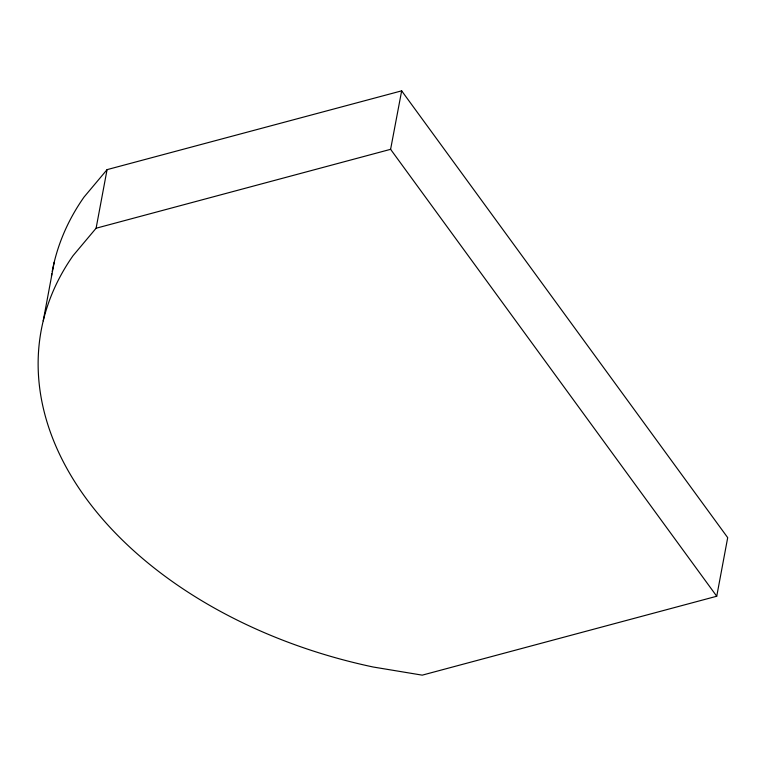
<?xml version="1.0" encoding="UTF-8"?>
<svg xmlns="http://www.w3.org/2000/svg" width="766" height="766" viewBox="0 0 766 766"><rect width="100%" height="100%" fill="white"/><g stroke="black" fill="none" stroke-linecap="round" stroke-linejoin="round"><path stroke-width="1.15" d="M43.222 320.877L54.185 262.288M96.104 228.23L107.068 169.64L401.662 90.848L727.7 537.646L716.737 596.245L422.229 675.152L373.233 667.023A402.351 270.264 10.6 0 1 73.057 255.672L96.104 228.23L390.603 149.322L401.662 90.848M107.068 169.64L84.03 197.073A402.351 270.264 10.6 0 0 52.212 271.499M390.603 149.322L716.737 596.245M51.399 276.153A402.351 270.264 10.6 0 1 51.791 273.826"/></g></svg>
